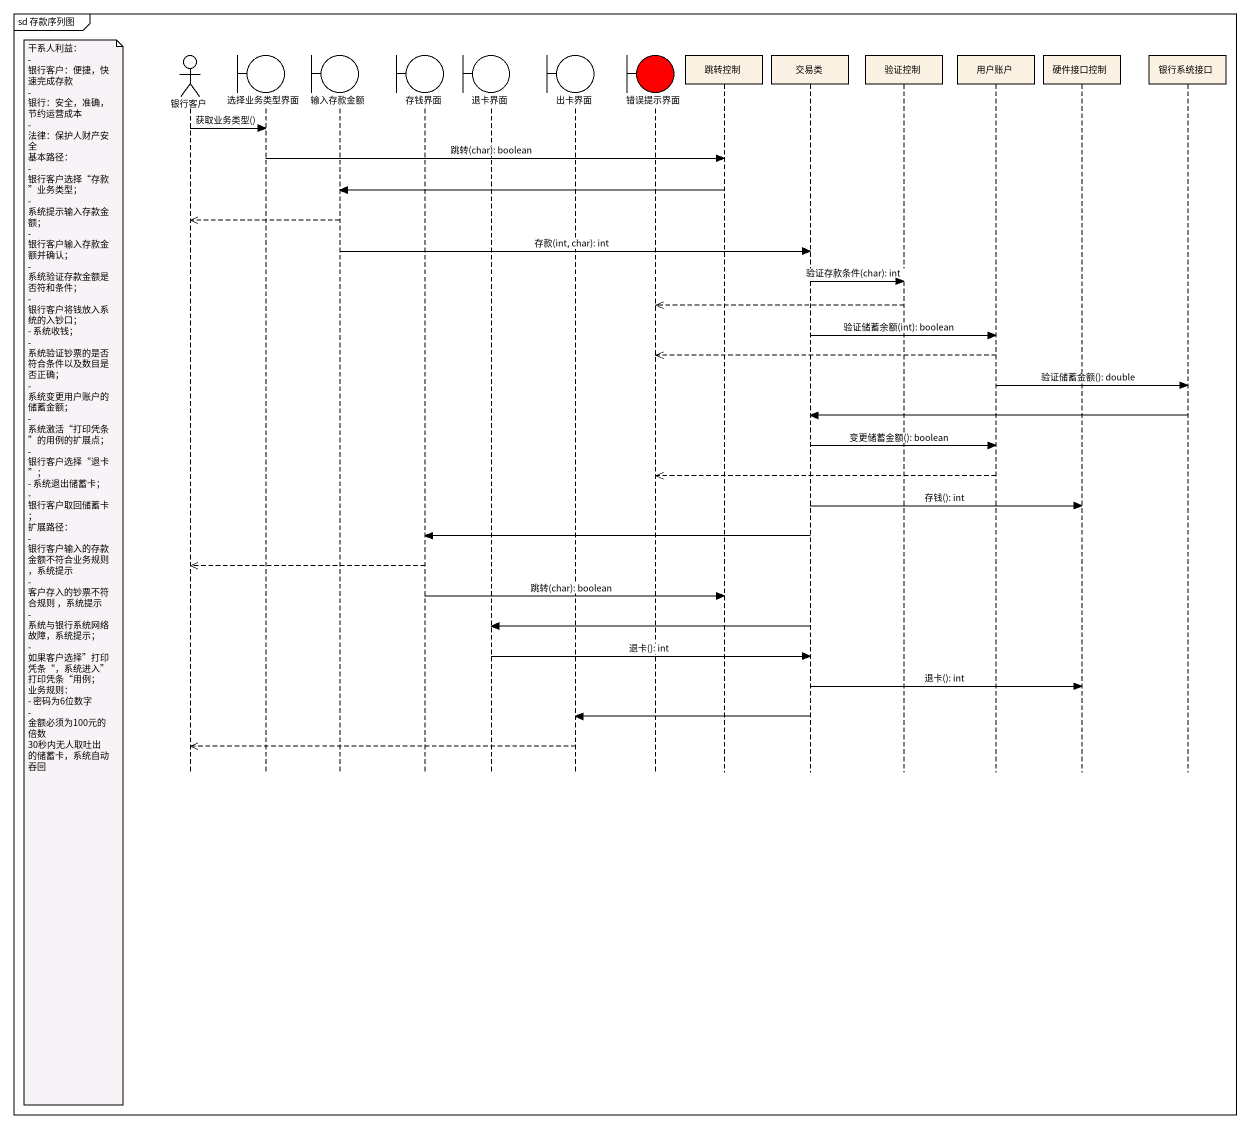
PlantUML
@startuml
mainframe sd 存款序列图
hide footbox
actor 银行客户
boundary 选择业务类型界面
boundary 输入存款金额
boundary 存钱界面
boundary 退卡界面
boundary 出卡界面
boundary 错误提示界面 #FF0000
participant 跳转控制
participant 交易类
participant 验证控制
participant 用户账户
participant 硬件接口控制
participant 银行系统接口

银行客户 -> 选择业务类型界面 : 获取业务类型()
选择业务类型界面 -> 跳转控制 : 跳转(char): boolean
跳转控制 -> 输入存款金额
输入存款金额 -->> 银行客户
输入存款金额 -> 交易类 : 存款(int, char): int
交易类 -> 验证控制 : 验证存款条件(char): int
验证控制 -->> 错误提示界面
交易类 -> 用户账户 : 验证储蓄余额(int): boolean
用户账户 -->> 错误提示界面
用户账户 -> 银行系统接口 : 验证储蓄金额(): double
银行系统接口 -> 交易类
交易类 -> 用户账户 : 变更储蓄金额(): boolean
用户账户 -->> 错误提示界面
交易类 -> 硬件接口控制 : 存钱(): int
交易类 -> 存钱界面
存钱界面 -->> 银行客户
note left of 银行客户
  干系人利益：
  - 银行客户：便捷，快速完成存款
  - 银行：安全，准确，节约运营成本
  - 法律：保护人财产安全
  基本路径：
  - 银行客户选择“存款”业务类型；
  - 系统提示输入存款金额；
  - 银行客户输入存款金额并确认；
  - 系统验证存款金额是否符和条件；
  - 银行客户将钱放入系统的入钞口；
  - 系统收钱；
  - 系统验证钞票的是否符合条件以及数目是否正确；
  - 系统变更用户账户的储蓄金额；
  - 系统激活“打印凭条”的用例的扩展点；
  - 银行客户选择“退卡”；
  - 系统退出储蓄卡；
  - 银行客户取回储蓄卡；
  扩展路径：
  - 银行客户输入的存款金额不符合业务规则，系统提示
  - 客户存入的钞票不符合规则 ，系统提示
  - 系统与银行系统网络故障，系统提示；
  - 如果客户选择”打印凭条“，系统进入”打印凭条“用例；
  业务规则：
  - 密码为6位数字
  - 金额必须为100元的倍数
  30秒内无人取吐出的储蓄卡，系统自动吞回
end note
存钱界面 -> 跳转控制 : 跳转(char): boolean
交易类 -> 退卡界面
退卡界面 -> 交易类 : 退卡(): int
交易类 -> 硬件接口控制 : 退卡(): int
交易类 -> 出卡界面
出卡界面 -->> 银行客户
@enduml
